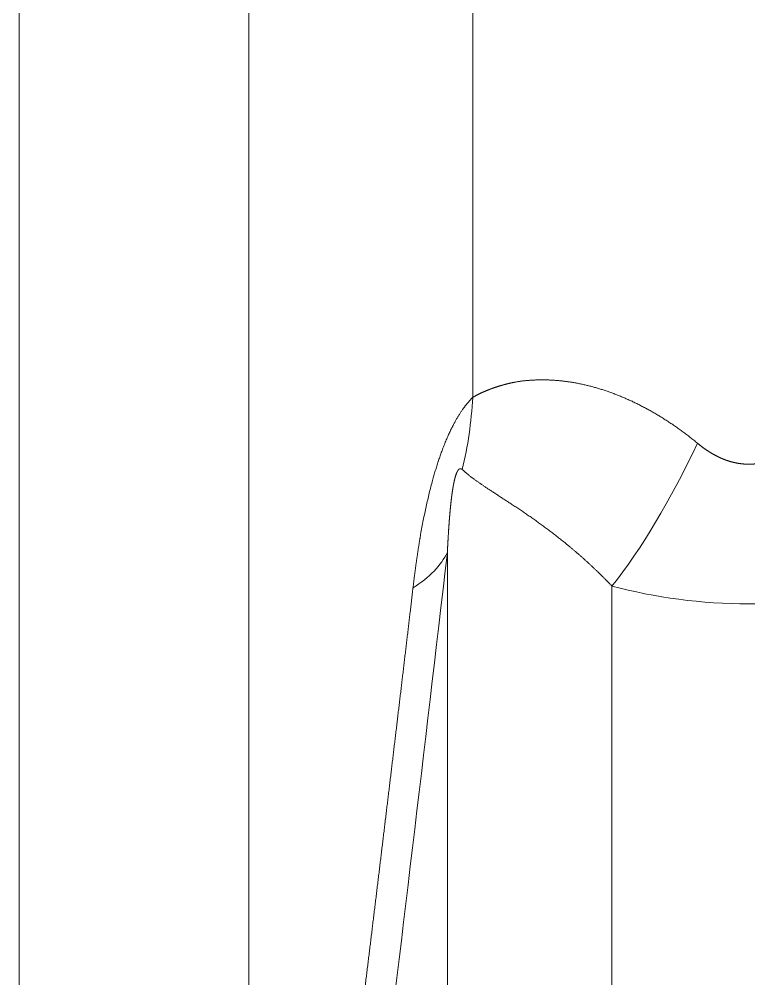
# Model space of a CAD drawing. Header units: millimetres. Extents: x 4664 to 8864, y -38 to 2932.
# Drawn here: x 7936.825 to 7940.621, y 2252.631 to 2257.621 of the extents above; entities that cross this region are included whole.
import ezdxf

# ---------------------------------------------------------------- set-up
doc = ezdxf.new("R2010")
doc.units = ezdxf.units.MM

msp = doc.modelspace()

# ---------------------------------------------------------------- linework, layer by layer
at = {"lineweight": 5}
for p, q in [((7939.1846, 2255.6545), (7939.1846, 2274.0569)), ((7936.8248, 2249.8159), (7936.8248, 2271.1336)), ((7938.0194, 2270.7219), (7938.0194, 2250.2029)), ((7939.0527, 2254.8477), (7939.0527, 2245.5949)), ((7939.9087, 2242.1671), (7939.9087, 2254.6732))]:
    msp.add_line(p, q, dxfattribs=at)
for centre, major_axis, ratio, start_param, end_param in [((7936.7954, 2256.2373), (-1.8427, 1.851), 0.824618, 3.613177, 3.779194), ((7939.9087, 2256.8128), (0.6646, 2.5259), 0.341532, 3.797997, 4.218892), ((7930.4432, 2233.0242), (8.8397, 54.288), 0.099808, 5.019621, 5.142275), ((7936.4846, 2255.2376), (-2.5944, 0.3015), 0.315798, 2.776367, 3.031203)]:
    msp.add_ellipse(centre, major_axis=major_axis, ratio=ratio, start_param=start_param, end_param=end_param, dxfattribs=at)
for points, knots in [([(7939.1846, 2255.6545), (7939.1855, 2255.655), (7939.1871, 2255.6559), (7939.1896, 2255.6574), (7939.1921, 2255.6588), (7939.1946, 2255.6602), (7939.1971, 2255.6615), (7939.1996, 2255.6629), (7939.2021, 2255.6642), (7939.2046, 2255.6655), (7939.2071, 2255.6669), (7939.2097, 2255.6681), (7939.2122, 2255.6694), (7939.2147, 2255.6707), (7939.2172, 2255.6719), (7939.2197, 2255.6732), (7939.2223, 2255.6744), (7939.2248, 2255.6756), (7939.2273, 2255.6768), (7939.2298, 2255.678), (7939.2323, 2255.6791), (7939.2348, 2255.6803), (7939.2373, 2255.6814), (7939.2398, 2255.6825), (7939.2423, 2255.6836), (7939.2448, 2255.6847), (7939.2473, 2255.6858), (7939.2498, 2255.6868), (7939.2523, 2255.6879), (7939.2548, 2255.6889), (7939.2572, 2255.6899), (7939.2597, 2255.6909), (7939.2622, 2255.6919), (7939.2646, 2255.6929), (7939.2671, 2255.6939), (7939.2695, 2255.6948), (7939.2719, 2255.6958), (7939.2743, 2255.6967), (7939.2767, 2255.6976), (7939.2791, 2255.6985), (7939.2815, 2255.6994), (7939.2839, 2255.7003), (7939.2863, 2255.7011), (7939.2887, 2255.702), (7939.291, 2255.7028), (7939.2933, 2255.7036), (7939.2957, 2255.7045), (7939.298, 2255.7052), (7939.3003, 2255.706), (7939.3026, 2255.7068), (7939.3049, 2255.7076), (7939.3071, 2255.7083), (7939.3094, 2255.7091), (7939.3116, 2255.7098), (7939.3138, 2255.7105), (7939.3161, 2255.7112), (7939.3183, 2255.7119), (7939.3204, 2255.7126), (7939.3226, 2255.7133), (7939.3248, 2255.7139), (7939.3269, 2255.7146), (7939.329, 2255.7152), (7939.3311, 2255.7158), (7939.3332, 2255.7164), (7939.3353, 2255.717), (7939.3374, 2255.7176), (7939.3394, 2255.7182), (7939.3414, 2255.7188), (7939.3435, 2255.7194), (7939.3454, 2255.7199), (7939.3474, 2255.7205), (7939.3494, 2255.721), (7939.3513, 2255.7215), (7939.3532, 2255.722), (7939.3551, 2255.7225), (7939.357, 2255.723), (7939.3589, 2255.7235), (7939.3607, 2255.724), (7939.3626, 2255.7244), (7939.3644, 2255.7249), (7939.3662, 2255.7253), (7939.3679, 2255.7258), (7939.3697, 2255.7262), (7939.3714, 2255.7266), (7939.3731, 2255.727), (7939.3748, 2255.7274), (7939.3765, 2255.7278), (7939.3781, 2255.7282), (7939.3797, 2255.7285), (7939.3813, 2255.7289), (7939.3829, 2255.7292), (7939.3845, 2255.7296), (7939.386, 2255.7299), (7939.3875, 2255.7302), (7939.389, 2255.7306), (7939.3905, 2255.7309), (7939.3919, 2255.7312), (7939.3934, 2255.7315), (7939.3948, 2255.7317), (7939.3961, 2255.732), (7939.3975, 2255.7323), (7939.3988, 2255.7325), (7939.4001, 2255.7328), (7939.4014, 2255.733), (7939.4027, 2255.7333), (7939.4039, 2255.7335), (7939.4052, 2255.7337), (7939.4063, 2255.7339), (7939.4098, 2255.7345), (7939.4156, 2255.7355), (7939.4238, 2255.7368), (7939.432, 2255.738), (7939.4402, 2255.7391), (7939.4485, 2255.7401), (7939.4568, 2255.741), (7939.4651, 2255.7418), (7939.4735, 2255.7426), (7939.4819, 2255.7433), (7939.4903, 2255.7438), (7939.4988, 2255.7443), (7939.5072, 2255.7448), (7939.5157, 2255.7451), (7939.5242, 2255.7454), (7939.5328, 2255.7455), (7939.5413, 2255.7456), (7939.5499, 2255.7456), (7939.5585, 2255.7455), (7939.5671, 2255.7454), (7939.5757, 2255.7451), (7939.5844, 2255.7448), (7939.593, 2255.7444), (7939.6017, 2255.7439), (7939.6103, 2255.7434), (7939.619, 2255.7427), (7939.6277, 2255.742), (7939.6363, 2255.7412), (7939.645, 2255.7403), (7939.6537, 2255.7394), (7939.6624, 2255.7383), (7939.671, 2255.7372), (7939.6797, 2255.736), (7939.6884, 2255.7347), (7939.6971, 2255.7334), (7939.7061, 2255.7319), (7939.7155, 2255.7303), (7939.7253, 2255.7285), (7939.735, 2255.7266), (7939.7449, 2255.7246), (7939.7547, 2255.7225), (7939.7645, 2255.7203), (7939.7744, 2255.7181), (7939.7843, 2255.7157), (7939.7942, 2255.7132), (7939.8041, 2255.7106), (7939.814, 2255.7079), (7939.8239, 2255.7051), (7939.8338, 2255.7022), (7939.8438, 2255.6993), (7939.8537, 2255.6962), (7939.8637, 2255.693), (7939.8737, 2255.6897), (7939.8837, 2255.6864), (7939.8936, 2255.6829), (7939.9036, 2255.6794), (7939.9136, 2255.6757), (7939.9236, 2255.6719), (7939.9336, 2255.6681), (7939.9436, 2255.6642), (7939.9536, 2255.6601), (7939.9636, 2255.656), (7939.9736, 2255.6518), (7939.9835, 2255.6474), (7939.9935, 2255.643), (7940.0035, 2255.6385), (7940.0135, 2255.6339), (7940.0234, 2255.6292), (7940.0334, 2255.6244), (7940.0433, 2255.6195), (7940.0533, 2255.6146), (7940.0632, 2255.6095), (7940.0731, 2255.6043), (7940.083, 2255.5991), (7940.0929, 2255.5937), (7940.1028, 2255.5883), (7940.1127, 2255.5828), (7940.1226, 2255.5772), (7940.1324, 2255.5715), (7940.1423, 2255.5657), (7940.1521, 2255.5598), (7940.1619, 2255.5538), (7940.1717, 2255.5478), (7940.1814, 2255.5416), (7940.1912, 2255.5354), (7940.2009, 2255.5291), (7940.2106, 2255.5227), (7940.2203, 2255.5162), (7940.23, 2255.5096), (7940.2396, 2255.5029), (7940.2493, 2255.4962), (7940.2589, 2255.4894), (7940.2685, 2255.4824), (7940.278, 2255.4754), (7940.2876, 2255.4683), (7940.2971, 2255.4611), (7940.3066, 2255.4539), (7940.316, 2255.4465), (7940.3255, 2255.4391), (7940.3349, 2255.4316), (7940.3443, 2255.424), (7940.3505, 2255.4189), (7940.3536, 2255.4163)], [0, 0, 0, 0, 0.003572, 0.007121, 0.010646, 0.014148, 0.017627, 0.021082, 0.024514, 0.027923, 0.031308, 0.03467, 0.038008, 0.041323, 0.044615, 0.047883, 0.051128, 0.054349, 0.057548, 0.060722, 0.063874, 0.067002, 0.070106, 0.073187, 0.076245, 0.07928, 0.082291, 0.085278, 0.088243, 0.091184, 0.094101, 0.096995, 0.099866, 0.102713, 0.105537, 0.108338, 0.111115, 0.113869, 0.116599, 0.119307, 0.12199, 0.12465, 0.127287, 0.129901, 0.132491, 0.135058, 0.137601, 0.140121, 0.142618, 0.145091, 0.147541, 0.149967, 0.15237, 0.15475, 0.157106, 0.159439, 0.161748, 0.164034, 0.166297, 0.168536, 0.170752, 0.172945, 0.175114, 0.177259, 0.179382, 0.181481, 0.183556, 0.185608, 0.187637, 0.189643, 0.191625, 0.193583, 0.195518, 0.19743, 0.199319, 0.201184, 0.203025, 0.204844, 0.206639, 0.20841, 0.210158, 0.211883, 0.213584, 0.215262, 0.216917, 0.218548, 0.220156, 0.22174, 0.223301, 0.224839, 0.226353, 0.227844, 0.229312, 0.230756, 0.232177, 0.233574, 0.234948, 0.236299, 0.237626, 0.23893, 0.24021, 0.241467, 0.242701, 0.243911, 0.245098, 0.246262, 0.247402, 0.248519, 0.249613, 0.257163, 0.264688, 0.272187, 0.279661, 0.28711, 0.294533, 0.301932, 0.309306, 0.316655, 0.32398, 0.33128, 0.338555, 0.345806, 0.353033, 0.360236, 0.367414, 0.374569, 0.3817, 0.388807, 0.39589, 0.40295, 0.409987, 0.417, 0.423991, 0.430958, 0.437902, 0.444823, 0.451722, 0.458598, 0.465452, 0.472284, 0.479093, 0.48588, 0.492645, 0.499389, 0.506956, 0.51452, 0.522081, 0.529639, 0.537195, 0.544747, 0.552297, 0.559845, 0.56739, 0.574934, 0.582476, 0.590016, 0.597555, 0.605093, 0.61263, 0.620166, 0.627702, 0.635237, 0.642772, 0.650306, 0.657841, 0.665376, 0.672912, 0.680448, 0.687985, 0.695524, 0.703063, 0.710604, 0.718146, 0.725691, 0.733237, 0.740785, 0.748336, 0.755889, 0.763445, 0.771004, 0.778566, 0.786131, 0.793699, 0.801271, 0.808847, 0.816427, 0.824011, 0.8316, 0.839192, 0.84679, 0.854393, 0.862, 0.869613, 0.877231, 0.884855, 0.892484, 0.90012, 0.907761, 0.915409, 0.923063, 0.930724, 0.938392, 0.946067, 0.953749, 0.961438, 0.969135, 0.976839, 0.984551, 0.992272, 1, 1, 1, 1]), ([(7938.8738, 2254.6634), (7938.8741, 2254.6659), (7938.8747, 2254.6711), (7938.8757, 2254.6787), (7938.8766, 2254.6864), (7938.8775, 2254.694), (7938.8784, 2254.7015), (7938.8794, 2254.7091), (7938.8803, 2254.7165), (7938.8812, 2254.724), (7938.8822, 2254.7314), (7938.8831, 2254.7388), (7938.8841, 2254.7461), (7938.8851, 2254.7534), (7938.886, 2254.7606), (7938.887, 2254.7678), (7938.888, 2254.775), (7938.8889, 2254.7822), (7938.8899, 2254.7892), (7938.8909, 2254.7963), (7938.8919, 2254.8033), (7938.8929, 2254.8103), (7938.8939, 2254.8172), (7938.8949, 2254.8241), (7938.8959, 2254.831), (7938.8969, 2254.8378), (7938.8979, 2254.8446), (7938.8989, 2254.8514), (7938.9, 2254.8581), (7938.901, 2254.8647), (7938.902, 2254.8714), (7938.9031, 2254.878), (7938.9041, 2254.8845), (7938.9051, 2254.891), (7938.9062, 2254.8975), (7938.9072, 2254.9039), (7938.9083, 2254.9103), (7938.9094, 2254.9167), (7938.9104, 2254.923), (7938.9115, 2254.9293), (7938.9126, 2254.9355), (7938.9155, 2254.9522), (7938.9203, 2254.979), (7938.9273, 2255.0158), (7938.9347, 2255.0519), (7938.9423, 2255.0874), (7938.9501, 2255.1222), (7938.9583, 2255.1564), (7938.9668, 2255.1898), (7938.9738, 2255.2161), (7938.9791, 2255.2355), (7938.9827, 2255.2481), (7938.9863, 2255.2606), (7938.99, 2255.2729), (7938.9937, 2255.2851), (7938.9975, 2255.2972), (7939.0013, 2255.3092), (7939.0052, 2255.321), (7939.0091, 2255.3327), (7939.013, 2255.3443), (7939.017, 2255.3557), (7939.0211, 2255.367), (7939.0269, 2255.383), (7939.0347, 2255.4032), (7939.0444, 2255.4273), (7939.0543, 2255.4504), (7939.0643, 2255.4725), (7939.0745, 2255.4937), (7939.084, 2255.5121), (7939.0928, 2255.5283), (7939.1008, 2255.5423), (7939.1089, 2255.5559), (7939.1172, 2255.5691), (7939.1256, 2255.5819), (7939.1322, 2255.5914), (7939.137, 2255.5981), (7939.14, 2255.6021), (7939.1429, 2255.606), (7939.1458, 2255.6099), (7939.1488, 2255.6137), (7939.1517, 2255.6175), (7939.1547, 2255.6211), (7939.1576, 2255.6248), (7939.1606, 2255.6283), (7939.1636, 2255.6318), (7939.1666, 2255.6352), (7939.1696, 2255.6386), (7939.1726, 2255.6419), (7939.1756, 2255.6452), (7939.1786, 2255.6484), (7939.1816, 2255.6515), (7939.1836, 2255.6535), (7939.1846, 2255.6545)], [0, 0, 0, 0, 0.007039, 0.014036, 0.020994, 0.02791, 0.034786, 0.041621, 0.048416, 0.055171, 0.061885, 0.068559, 0.075193, 0.081787, 0.088341, 0.094855, 0.101329, 0.107763, 0.114158, 0.120513, 0.126829, 0.133105, 0.139342, 0.145539, 0.151698, 0.157817, 0.163898, 0.169939, 0.175942, 0.181906, 0.187832, 0.193719, 0.199568, 0.205378, 0.211151, 0.216885, 0.222582, 0.228241, 0.233862, 0.239445, 0.244991, 0.2505, 0.283712, 0.316253, 0.348158, 0.379458, 0.410191, 0.440394, 0.470107, 0.499371, 0.51079, 0.52213, 0.533396, 0.544591, 0.555719, 0.566785, 0.577792, 0.588745, 0.599647, 0.610503, 0.621316, 0.632093, 0.642836, 0.667278, 0.691354, 0.715127, 0.73866, 0.762018, 0.78527, 0.802709, 0.820267, 0.837968, 0.855837, 0.873901, 0.892181, 0.898407, 0.904643, 0.910891, 0.91715, 0.923422, 0.929708, 0.936008, 0.942324, 0.948657, 0.955006, 0.961373, 0.967759, 0.974165, 0.980591, 0.987038, 0.993508, 1, 1, 1, 1]), ([(7940.3536, 2255.4163), (7940.3546, 2255.4155), (7940.3565, 2255.414), (7940.3594, 2255.4116), (7940.3623, 2255.4093), (7940.3652, 2255.407), (7940.368, 2255.4048), (7940.3709, 2255.4025), (7940.3738, 2255.4003), (7940.3767, 2255.3981), (7940.3796, 2255.396), (7940.3825, 2255.3938), (7940.3854, 2255.3917), (7940.3882, 2255.3897), (7940.3911, 2255.3876), (7940.394, 2255.3856), (7940.3969, 2255.3836), (7940.3998, 2255.3816), (7940.4027, 2255.3796), (7940.4056, 2255.3777), (7940.4085, 2255.3758), (7940.4114, 2255.3739), (7940.4143, 2255.3721), (7940.4172, 2255.3703), (7940.4201, 2255.3685), (7940.423, 2255.3667), (7940.4259, 2255.365), (7940.4288, 2255.3632), (7940.4317, 2255.3615), (7940.4346, 2255.3599), (7940.4375, 2255.3582), (7940.4404, 2255.3566), (7940.4433, 2255.355), (7940.4462, 2255.3535), (7940.4491, 2255.3519), (7940.452, 2255.3504), (7940.4549, 2255.3489), (7940.4578, 2255.3475), (7940.4607, 2255.346), (7940.4636, 2255.3446), (7940.4665, 2255.3432), (7940.4694, 2255.3419), (7940.4723, 2255.3405), (7940.4752, 2255.3392), (7940.4782, 2255.338), (7940.4811, 2255.3367), (7940.484, 2255.3355), (7940.4869, 2255.3343), (7940.4898, 2255.3331), (7940.4927, 2255.3319), (7940.4956, 2255.3308), (7940.4985, 2255.3297), (7940.5015, 2255.3286), (7940.5044, 2255.3276), (7940.5073, 2255.3266), (7940.5102, 2255.3256), (7940.5131, 2255.3246), (7940.516, 2255.3237), (7940.5189, 2255.3227), (7940.5219, 2255.3219), (7940.5248, 2255.321), (7940.5277, 2255.3201), (7940.5306, 2255.3193), (7940.5335, 2255.3185), (7940.5364, 2255.3178), (7940.5394, 2255.317), (7940.5423, 2255.3163), (7940.5452, 2255.3156), (7940.5481, 2255.315), (7940.551, 2255.3144), (7940.554, 2255.3137), (7940.5569, 2255.3132), (7940.5598, 2255.3126), (7940.5627, 2255.3121), (7940.5656, 2255.3116), (7940.5686, 2255.3111), (7940.5715, 2255.3106), (7940.5744, 2255.3102), (7940.5773, 2255.3098), (7940.5802, 2255.3094), (7940.5832, 2255.3091), (7940.5861, 2255.3088), (7940.589, 2255.3085), (7940.5919, 2255.3082), (7940.5948, 2255.3079), (7940.5978, 2255.3077), (7940.6007, 2255.3075), (7940.6036, 2255.3074), (7940.6065, 2255.3072), (7940.6095, 2255.3071), (7940.6124, 2255.307), (7940.6153, 2255.3069), (7940.6182, 2255.3069), (7940.6211, 2255.3069), (7940.6241, 2255.3069), (7940.627, 2255.3069), (7940.6299, 2255.307), (7940.6328, 2255.3071), (7940.6358, 2255.3072), (7940.6387, 2255.3074), (7940.6416, 2255.3075), (7940.6445, 2255.3077), (7940.6474, 2255.3079), (7940.6504, 2255.3082), (7940.6533, 2255.3085), (7940.6562, 2255.3088), (7940.6591, 2255.3091), (7940.662, 2255.3094), (7940.665, 2255.3098), (7940.6679, 2255.3102), (7940.6708, 2255.3106), (7940.6737, 2255.3111), (7940.6767, 2255.3116), (7940.6796, 2255.3121), (7940.6825, 2255.3126), (7940.6854, 2255.3132), (7940.6883, 2255.3137), (7940.6913, 2255.3144), (7940.6942, 2255.315), (7940.6971, 2255.3156), (7940.7, 2255.3163), (7940.7029, 2255.317), (7940.7058, 2255.3178), (7940.7088, 2255.3185), (7940.7117, 2255.3193), (7940.7146, 2255.3201), (7940.7175, 2255.321), (7940.7204, 2255.3219), (7940.7233, 2255.3227), (7940.7263, 2255.3237), (7940.7292, 2255.3246), (7940.7321, 2255.3256), (7940.735, 2255.3266), (7940.7379, 2255.3276), (7940.7408, 2255.3286), (7940.7437, 2255.3297), (7940.7467, 2255.3308), (7940.7496, 2255.3319), (7940.7525, 2255.3331), (7940.7554, 2255.3343), (7940.7583, 2255.3355), (7940.7612, 2255.3367), (7940.7641, 2255.338), (7940.767, 2255.3392), (7940.7699, 2255.3405), (7940.7729, 2255.3419), (7940.7758, 2255.3432), (7940.7787, 2255.3446), (7940.7816, 2255.346), (7940.7845, 2255.3475), (7940.7874, 2255.3489), (7940.7903, 2255.3504), (7940.7932, 2255.3519), (7940.7961, 2255.3535), (7940.799, 2255.355), (7940.8019, 2255.3566), (7940.8048, 2255.3582), (7940.8077, 2255.3599), (7940.8106, 2255.3615), (7940.8135, 2255.3632), (7940.8164, 2255.365), (7940.8193, 2255.3667), (7940.8222, 2255.3685), (7940.8251, 2255.3703), (7940.828, 2255.3721), (7940.8309, 2255.3739), (7940.8338, 2255.3758), (7940.8367, 2255.3777), (7940.8396, 2255.3796), (7940.8425, 2255.3816), (7940.8454, 2255.3836), (7940.8483, 2255.3856), (7940.8512, 2255.3876), (7940.854, 2255.3897), (7940.8569, 2255.3917), (7940.8598, 2255.3938), (7940.8627, 2255.396), (7940.8656, 2255.3981), (7940.8685, 2255.4003), (7940.8714, 2255.4025), (7940.8743, 2255.4048), (7940.8771, 2255.407), (7940.88, 2255.4093), (7940.8829, 2255.4116), (7940.8858, 2255.414), (7940.8877, 2255.4155), (7940.8887, 2255.4163)], [0, 0, 0, 0, 0.006816, 0.013593, 0.02033, 0.027027, 0.033686, 0.040306, 0.046887, 0.053429, 0.059934, 0.0664, 0.072829, 0.07922, 0.085574, 0.09189, 0.09817, 0.104414, 0.110621, 0.116793, 0.122928, 0.129029, 0.135094, 0.141124, 0.14712, 0.153081, 0.159009, 0.164903, 0.170763, 0.176591, 0.182385, 0.188148, 0.193878, 0.199577, 0.205244, 0.210881, 0.216486, 0.222062, 0.227607, 0.233123, 0.23861, 0.244068, 0.249498, 0.2549, 0.260274, 0.265621, 0.270941, 0.276235, 0.281503, 0.286746, 0.291964, 0.297157, 0.302326, 0.307472, 0.312594, 0.317694, 0.322771, 0.327827, 0.332862, 0.337876, 0.34287, 0.347844, 0.352799, 0.357735, 0.362653, 0.367554, 0.372438, 0.377305, 0.382156, 0.386992, 0.391814, 0.396621, 0.401414, 0.406195, 0.410963, 0.415719, 0.420464, 0.425198, 0.429922, 0.434637, 0.439343, 0.44404, 0.448731, 0.453414, 0.45809, 0.462761, 0.467427, 0.472089, 0.476747, 0.481401, 0.486053, 0.490703, 0.495352, 0.5, 0.504648, 0.509297, 0.513947, 0.518599, 0.523253, 0.527911, 0.532573, 0.537239, 0.54191, 0.546586, 0.551269, 0.55596, 0.560657, 0.565363, 0.570078, 0.574802, 0.579536, 0.584281, 0.589037, 0.593805, 0.598586, 0.603379, 0.608186, 0.613008, 0.617844, 0.622695, 0.627562, 0.632446, 0.637347, 0.642265, 0.647201, 0.652156, 0.65713, 0.662124, 0.667138, 0.672173, 0.677229, 0.682306, 0.687406, 0.692528, 0.697674, 0.702843, 0.708036, 0.713254, 0.718497, 0.723765, 0.729059, 0.734379, 0.739726, 0.7451, 0.750502, 0.755932, 0.76139, 0.766877, 0.772393, 0.777938, 0.783514, 0.789119, 0.794756, 0.800423, 0.806122, 0.811852, 0.817615, 0.823409, 0.829237, 0.835097, 0.840991, 0.846919, 0.85288, 0.858876, 0.864906, 0.870971, 0.877072, 0.883207, 0.889379, 0.895586, 0.90183, 0.90811, 0.914426, 0.92078, 0.927171, 0.9336, 0.940066, 0.946571, 0.953113, 0.959694, 0.966314, 0.972973, 0.97967, 0.986407, 0.993184, 1, 1, 1, 1]), ([(7939.1304, 2255.2787), (7939.1302, 2255.2788), (7939.1298, 2255.2792), (7939.1293, 2255.2796), (7939.1287, 2255.2801), (7939.1282, 2255.2805), (7939.1276, 2255.2809), (7939.1271, 2255.2812), (7939.1265, 2255.2816), (7939.126, 2255.2819), (7939.1254, 2255.2821), (7939.1249, 2255.2824), (7939.1243, 2255.2826), (7939.1238, 2255.2828), (7939.1233, 2255.283), (7939.1227, 2255.2831), (7939.1222, 2255.2832), (7939.1217, 2255.2833), (7939.1211, 2255.2833), (7939.1206, 2255.2833), (7939.1201, 2255.2833), (7939.1195, 2255.2833), (7939.119, 2255.2832), (7939.1185, 2255.2831), (7939.118, 2255.283), (7939.1174, 2255.2828), (7939.1169, 2255.2827), (7939.1164, 2255.2825), (7939.1159, 2255.2822), (7939.1154, 2255.282), (7939.1149, 2255.2817), (7939.1143, 2255.2813), (7939.1138, 2255.281), (7939.1133, 2255.2806), (7939.1128, 2255.2802), (7939.1123, 2255.2798), (7939.1118, 2255.2793), (7939.1113, 2255.2788), (7939.1108, 2255.2783), (7939.1103, 2255.2778), (7939.1098, 2255.2772), (7939.1093, 2255.2766), (7939.1088, 2255.2759), (7939.1083, 2255.2753), (7939.1078, 2255.2746), (7939.1073, 2255.2739), (7939.1069, 2255.2731), (7939.1064, 2255.2724), (7939.1059, 2255.2716), (7939.1054, 2255.2707), (7939.1049, 2255.2699), (7939.1044, 2255.269), (7939.104, 2255.2681), (7939.1035, 2255.2671), (7939.103, 2255.2662), (7939.1025, 2255.2652), (7939.1021, 2255.2641), (7939.1016, 2255.2631), (7939.1011, 2255.262), (7939.1006, 2255.2609), (7939.1002, 2255.2597), (7939.0997, 2255.2586), (7939.0992, 2255.2574), (7939.0988, 2255.2561), (7939.0983, 2255.2549), (7939.0979, 2255.2536), (7939.0974, 2255.2523), (7939.097, 2255.251), (7939.0965, 2255.2496), (7939.0961, 2255.2482), (7939.0956, 2255.2468), (7939.0952, 2255.2453), (7939.0947, 2255.2438), (7939.0943, 2255.2423), (7939.0938, 2255.2408), (7939.0934, 2255.2392), (7939.0929, 2255.2376), (7939.0925, 2255.236), (7939.0921, 2255.2344), (7939.0916, 2255.2327), (7939.0912, 2255.231), (7939.0908, 2255.2293), (7939.0903, 2255.2275), (7939.0899, 2255.2257), (7939.0895, 2255.2239), (7939.089, 2255.2221), (7939.0886, 2255.2202), (7939.0882, 2255.2183), (7939.0878, 2255.2164), (7939.0874, 2255.2144), (7939.0869, 2255.2124), (7939.0865, 2255.2104), (7939.0861, 2255.2084), (7939.0857, 2255.2063), (7939.0853, 2255.2042), (7939.0849, 2255.2021), (7939.0845, 2255.1999), (7939.0841, 2255.1977), (7939.0837, 2255.1955), (7939.0833, 2255.1933), (7939.0829, 2255.191), (7939.0825, 2255.1887), (7939.0821, 2255.1864), (7939.0817, 2255.184), (7939.0813, 2255.1817), (7939.0809, 2255.1793), (7939.0805, 2255.1768), (7939.0801, 2255.1744), (7939.0797, 2255.1719), (7939.0793, 2255.1693), (7939.0789, 2255.1668), (7939.0786, 2255.1642), (7939.0782, 2255.1616), (7939.0778, 2255.159), (7939.0774, 2255.1563), (7939.0771, 2255.1536), (7939.0767, 2255.1509), (7939.0763, 2255.1482), (7939.0759, 2255.1454), (7939.0756, 2255.1426), (7939.0752, 2255.1398), (7939.0748, 2255.1369), (7939.0745, 2255.134), (7939.0741, 2255.1311), (7939.0738, 2255.1282), (7939.0734, 2255.1252), (7939.073, 2255.1222), (7939.0727, 2255.1192), (7939.0723, 2255.1161), (7939.072, 2255.1131), (7939.0716, 2255.1099), (7939.0713, 2255.1068), (7939.0709, 2255.1036), (7939.0706, 2255.1004), (7939.0702, 2255.0972), (7939.0699, 2255.094), (7939.0696, 2255.0907), (7939.0692, 2255.0874), (7939.0689, 2255.0841), (7939.0686, 2255.0807), (7939.0682, 2255.0773), (7939.0679, 2255.0739), (7939.0676, 2255.0704), (7939.0672, 2255.067), (7939.0669, 2255.0635), (7939.0666, 2255.0599), (7939.0663, 2255.0564), (7939.066, 2255.0528), (7939.0656, 2255.0492), (7939.0653, 2255.0455), (7939.065, 2255.0418), (7939.0647, 2255.0381), (7939.0644, 2255.0344), (7939.0641, 2255.0307), (7939.0638, 2255.0269), (7939.0635, 2255.0231), (7939.0631, 2255.0192), (7939.0628, 2255.0154), (7939.0625, 2255.0115), (7939.0622, 2255.0075), (7939.0619, 2255.0036), (7939.0617, 2254.9996), (7939.0614, 2254.9956), (7939.0611, 2254.9916), (7939.0608, 2254.9875), (7939.0605, 2254.9834), (7939.0602, 2254.9793), (7939.0599, 2254.9752), (7939.0596, 2254.971), (7939.0594, 2254.9668), (7939.0591, 2254.9625), (7939.0588, 2254.9583), (7939.0585, 2254.954), (7939.0582, 2254.9497), (7939.058, 2254.9453), (7939.0577, 2254.941), (7939.0574, 2254.9366), (7939.0572, 2254.9321), (7939.0569, 2254.9277), (7939.0566, 2254.9232), (7939.0564, 2254.9187), (7939.0561, 2254.9141), (7939.0559, 2254.9096), (7939.0556, 2254.905), (7939.0553, 2254.9004), (7939.0551, 2254.8957), (7939.0548, 2254.891), (7939.0546, 2254.8863), (7939.0543, 2254.8816), (7939.0541, 2254.8768), (7939.0539, 2254.872), (7939.0536, 2254.8672), (7939.0534, 2254.8624), (7939.0531, 2254.8575), (7939.0529, 2254.8526), (7939.0527, 2254.8493), (7939.0527, 2254.8477)], [0, 0, 0, 0, 0.004382, 0.008697, 0.012944, 0.017124, 0.021237, 0.025284, 0.029264, 0.033178, 0.037027, 0.040811, 0.044531, 0.048186, 0.051777, 0.055305, 0.058771, 0.062174, 0.065516, 0.068797, 0.072018, 0.075179, 0.078281, 0.081325, 0.084312, 0.087243, 0.090118, 0.092939, 0.095707, 0.098422, 0.101085, 0.103699, 0.106265, 0.108782, 0.111255, 0.113682, 0.116068, 0.118412, 0.120717, 0.122984, 0.125217, 0.127416, 0.129584, 0.131724, 0.133836, 0.135926, 0.137993, 0.140042, 0.142075, 0.144094, 0.146103, 0.148104, 0.150101, 0.152096, 0.154091, 0.156091, 0.158097, 0.160114, 0.162142, 0.164186, 0.166249, 0.168331, 0.170437, 0.172569, 0.174729, 0.176919, 0.179142, 0.1814, 0.183694, 0.186027, 0.188401, 0.190817, 0.193276, 0.195781, 0.198333, 0.200933, 0.203583, 0.206284, 0.209036, 0.211842, 0.214702, 0.217617, 0.220588, 0.223617, 0.226703, 0.229847, 0.233051, 0.236315, 0.23964, 0.243026, 0.246475, 0.249985, 0.253559, 0.257196, 0.260898, 0.264663, 0.268494, 0.27239, 0.276352, 0.28038, 0.284474, 0.288636, 0.292864, 0.29716, 0.301523, 0.305955, 0.310455, 0.315023, 0.31966, 0.324366, 0.329141, 0.333986, 0.338901, 0.343885, 0.348939, 0.354063, 0.359258, 0.364524, 0.36986, 0.375267, 0.380745, 0.386294, 0.391914, 0.397606, 0.403369, 0.409204, 0.41511, 0.421089, 0.427139, 0.433262, 0.439457, 0.445724, 0.452064, 0.458476, 0.46496, 0.471517, 0.478147, 0.48485, 0.491625, 0.498474, 0.505396, 0.51239, 0.519458, 0.526599, 0.533814, 0.541102, 0.548463, 0.555897, 0.563406, 0.570988, 0.578643, 0.586372, 0.594175, 0.602052, 0.610002, 0.618027, 0.626125, 0.634297, 0.642544, 0.650864, 0.659259, 0.667727, 0.67627, 0.684887, 0.693579, 0.702344, 0.711184, 0.720098, 0.729087, 0.73815, 0.747288, 0.7565, 0.765786, 0.775147, 0.784583, 0.794093, 0.803678, 0.813337, 0.823072, 0.83288, 0.842764, 0.852722, 0.862756, 0.872863, 0.883046, 0.893304, 0.903636, 0.914043, 0.924526, 0.935083, 0.945715, 0.956422, 0.967204, 0.978061, 0.988993, 1, 1, 1, 1]), ([(7939.9087, 2254.6732), (7939.9073, 2254.6747), (7939.9045, 2254.6777), (7939.9002, 2254.6822), (7939.8958, 2254.6867), (7939.8915, 2254.6912), (7939.887, 2254.6957), (7939.8826, 2254.7003), (7939.8781, 2254.7049), (7939.8735, 2254.7095), (7939.8689, 2254.7142), (7939.8642, 2254.7188), (7939.8595, 2254.7235), (7939.8548, 2254.7282), (7939.85, 2254.7329), (7939.8452, 2254.7376), (7939.8403, 2254.7424), (7939.8354, 2254.7472), (7939.8304, 2254.7519), (7939.8254, 2254.7568), (7939.8204, 2254.7616), (7939.8153, 2254.7664), (7939.8101, 2254.7712), (7939.8049, 2254.7761), (7939.7997, 2254.781), (7939.7944, 2254.7859), (7939.7891, 2254.7908), (7939.7838, 2254.7957), (7939.7784, 2254.8006), (7939.7729, 2254.8055), (7939.7675, 2254.8104), (7939.762, 2254.8154), (7939.7564, 2254.8203), (7939.7508, 2254.8253), (7939.7452, 2254.8302), (7939.7395, 2254.8352), (7939.7338, 2254.8402), (7939.728, 2254.8452), (7939.7222, 2254.8501), (7939.7164, 2254.8551), (7939.7106, 2254.8601), (7939.7047, 2254.8651), (7939.6987, 2254.8701), (7939.6928, 2254.875), (7939.6868, 2254.88), (7939.6807, 2254.885), (7939.6746, 2254.89), (7939.6634, 2254.8991), (7939.6471, 2254.9122), (7939.6258, 2254.929), (7939.6048, 2254.9454), (7939.5839, 2254.9613), (7939.5632, 2254.9767), (7939.5428, 2254.9918), (7939.5226, 2255.0064), (7939.5027, 2255.0205), (7939.483, 2255.0343), (7939.4636, 2255.0476), (7939.4473, 2255.0587), (7939.4341, 2255.0676), (7939.4237, 2255.0745), (7939.4135, 2255.0813), (7939.4035, 2255.0879), (7939.3937, 2255.0944), (7939.384, 2255.1007), (7939.3746, 2255.1069), (7939.3653, 2255.113), (7939.3562, 2255.119), (7939.3472, 2255.1248), (7939.3385, 2255.1305), (7939.3299, 2255.1361), (7939.3215, 2255.1416), (7939.3132, 2255.1469), (7939.3052, 2255.1522), (7939.2973, 2255.1574), (7939.2895, 2255.1625), (7939.282, 2255.1674), (7939.2745, 2255.1723), (7939.2673, 2255.1771), (7939.2602, 2255.1818), (7939.2533, 2255.1864), (7939.2465, 2255.191), (7939.2399, 2255.1954), (7939.2335, 2255.1998), (7939.2272, 2255.2041), (7939.221, 2255.2084), (7939.215, 2255.2125), (7939.2092, 2255.2166), (7939.2035, 2255.2207), (7939.1979, 2255.2247), (7939.1925, 2255.2286), (7939.1872, 2255.2325), (7939.1821, 2255.2363), (7939.1771, 2255.2401), (7939.1722, 2255.2438), (7939.1675, 2255.2474), (7939.1629, 2255.2511), (7939.1584, 2255.2546), (7939.154, 2255.2582), (7939.1498, 2255.2617), (7939.1457, 2255.2652), (7939.1417, 2255.2686), (7939.1378, 2255.272), (7939.134, 2255.2753), (7939.1316, 2255.2776), (7939.1304, 2255.2787)], [0, 0, 0, 0, 0.004445, 0.008933, 0.013466, 0.018044, 0.022665, 0.027331, 0.032041, 0.036796, 0.041594, 0.046437, 0.051325, 0.056256, 0.061232, 0.066252, 0.071316, 0.076425, 0.081577, 0.086775, 0.092016, 0.097302, 0.102632, 0.108006, 0.113424, 0.118887, 0.124394, 0.129946, 0.135541, 0.141181, 0.146865, 0.152594, 0.158367, 0.164184, 0.170045, 0.175951, 0.181901, 0.187895, 0.193934, 0.200016, 0.206144, 0.212315, 0.218531, 0.224791, 0.231095, 0.237444, 0.243837, 0.250274, 0.272984, 0.295693, 0.318401, 0.341107, 0.363812, 0.386516, 0.409217, 0.431918, 0.454617, 0.477315, 0.500011, 0.51271, 0.525327, 0.537864, 0.550318, 0.562691, 0.574983, 0.587193, 0.599322, 0.61137, 0.623336, 0.63522, 0.647023, 0.658745, 0.670386, 0.681945, 0.693423, 0.704819, 0.716134, 0.727368, 0.73852, 0.749592, 0.760582, 0.77149, 0.782318, 0.793064, 0.803729, 0.814313, 0.824815, 0.835237, 0.845577, 0.855836, 0.866014, 0.876111, 0.886127, 0.896062, 0.905916, 0.915688, 0.92538, 0.934991, 0.944521, 0.953969, 0.963337, 0.972624, 0.98183, 0.990956, 1, 1, 1, 1]), ([(7938.1519, 2248.8694), (7938.1534, 2248.8808), (7938.1564, 2248.9035), (7938.1609, 2248.9376), (7938.1654, 2248.9717), (7938.1698, 2249.0058), (7938.1743, 2249.0398), (7938.1787, 2249.0739), (7938.1832, 2249.1079), (7938.1876, 2249.1419), (7938.1921, 2249.1759), (7938.1965, 2249.2099), (7938.201, 2249.2439), (7938.2054, 2249.2778), (7938.2098, 2249.3118), (7938.2142, 2249.3457), (7938.2186, 2249.3796), (7938.223, 2249.4135), (7938.2275, 2249.4474), (7938.2319, 2249.4812), (7938.2362, 2249.5151), (7938.2406, 2249.5489), (7938.245, 2249.5827), (7938.2494, 2249.6165), (7938.2538, 2249.6503), (7938.2582, 2249.6841), (7938.2625, 2249.7179), (7938.2669, 2249.7516), (7938.2713, 2249.7853), (7938.2756, 2249.8191), (7938.28, 2249.8528), (7938.2843, 2249.8864), (7938.2886, 2249.9201), (7938.293, 2249.9538), (7938.2973, 2249.9874), (7938.3016, 2250.021), (7938.306, 2250.0546), (7938.3103, 2250.0882), (7938.3146, 2250.1218), (7938.3189, 2250.1554), (7938.3232, 2250.1889), (7938.3275, 2250.2224), (7938.3318, 2250.2559), (7938.3361, 2250.2894), (7938.3404, 2250.3229), (7938.3447, 2250.3564), (7938.349, 2250.3899), (7938.3532, 2250.4233), (7938.3575, 2250.4567), (7938.3618, 2250.4901), (7938.366, 2250.5235), (7938.3703, 2250.5569), (7938.3745, 2250.5902), (7938.3788, 2250.6236), (7938.383, 2250.6569), (7938.3873, 2250.6902), (7938.3915, 2250.7235), (7938.3957, 2250.7568), (7938.3999, 2250.7901), (7938.4042, 2250.8233), (7938.4084, 2250.8566), (7938.4126, 2250.8898), (7938.4168, 2250.923), (7938.421, 2250.9562), (7938.4252, 2250.9893), (7938.4294, 2251.0225), (7938.4336, 2251.0556), (7938.4377, 2251.0888), (7938.4419, 2251.1219), (7938.4461, 2251.155), (7938.4503, 2251.188), (7938.4544, 2251.2211), (7938.4586, 2251.2541), (7938.4627, 2251.2872), (7938.4669, 2251.3202), (7938.471, 2251.3532), (7938.4752, 2251.3861), (7938.4793, 2251.4191), (7938.4835, 2251.4521), (7938.4876, 2251.485), (7938.4917, 2251.5179), (7938.4958, 2251.5508), (7938.4999, 2251.5837), (7938.5041, 2251.6166), (7938.5082, 2251.6494), (7938.5123, 2251.6822), (7938.5164, 2251.7151), (7938.5204, 2251.7479), (7938.5245, 2251.7807), (7938.5286, 2251.8134), (7938.5327, 2251.8462), (7938.5368, 2251.8789), (7938.5408, 2251.9116), (7938.5449, 2251.9444), (7938.549, 2251.977), (7938.553, 2252.0097), (7938.5571, 2252.0424), (7938.5611, 2252.075), (7938.5652, 2252.1076), (7938.5692, 2252.1402), (7938.5732, 2252.1728), (7938.5773, 2252.2054), (7938.5813, 2252.238), (7938.5853, 2252.2705), (7938.5893, 2252.303), (7938.5933, 2252.3356), (7938.5973, 2252.368), (7938.6013, 2252.4005), (7938.6053, 2252.433), (7938.6093, 2252.4654), (7938.6133, 2252.4979), (7938.6173, 2252.5303), (7938.6213, 2252.5627), (7938.6252, 2252.595), (7938.6292, 2252.6274), (7938.6332, 2252.6597), (7938.6371, 2252.6921), (7938.6411, 2252.7244), (7938.6451, 2252.7567), (7938.649, 2252.789), (7938.6529, 2252.8212), (7938.6569, 2252.8535), (7938.6608, 2252.8857), (7938.6647, 2252.9179), (7938.6687, 2252.9501), (7938.6726, 2252.9823), (7938.6765, 2253.0144), (7938.6804, 2253.0466), (7938.6843, 2253.0787), (7938.6882, 2253.1108), (7938.6921, 2253.1429), (7938.696, 2253.175), (7938.6999, 2253.207), (7938.7038, 2253.2391), (7938.7077, 2253.2711), (7938.7115, 2253.3031), (7938.7154, 2253.3351), (7938.7193, 2253.3671), (7938.7231, 2253.399), (7938.727, 2253.431), (7938.7308, 2253.4629), (7938.7347, 2253.4948), (7938.7385, 2253.5267), (7938.7424, 2253.5586), (7938.7462, 2253.5904), (7938.75, 2253.6223), (7938.7538, 2253.6541), (7938.7577, 2253.6859), (7938.7615, 2253.7177), (7938.7653, 2253.7495), (7938.7691, 2253.7812), (7938.7729, 2253.813), (7938.7767, 2253.8447), (7938.7805, 2253.8764), (7938.7843, 2253.9081), (7938.7881, 2253.9397), (7938.7918, 2253.9714), (7938.7956, 2254.003), (7938.7994, 2254.0346), (7938.8031, 2254.0662), (7938.8069, 2254.0978), (7938.8107, 2254.1294), (7938.8144, 2254.1609), (7938.8182, 2254.1925), (7938.8219, 2254.224), (7938.8256, 2254.2555), (7938.8294, 2254.287), (7938.8331, 2254.3184), (7938.8368, 2254.3499), (7938.8406, 2254.3813), (7938.8443, 2254.4127), (7938.848, 2254.4441), (7938.8517, 2254.4755), (7938.8554, 2254.5068), (7938.8591, 2254.5382), (7938.8628, 2254.5695), (7938.8665, 2254.6008), (7938.8701, 2254.6321), (7938.8726, 2254.6529), (7938.8738, 2254.6634)], [0, 0, 0, 0, 0.00581, 0.011619, 0.017426, 0.023231, 0.029034, 0.034836, 0.040636, 0.046434, 0.05223, 0.058024, 0.063817, 0.069608, 0.075397, 0.081184, 0.08697, 0.092753, 0.098535, 0.104316, 0.110094, 0.11587, 0.121645, 0.127418, 0.133189, 0.138959, 0.144726, 0.150492, 0.156256, 0.162019, 0.167779, 0.173538, 0.179294, 0.185049, 0.190803, 0.196554, 0.202304, 0.208051, 0.213797, 0.219542, 0.225284, 0.231025, 0.236763, 0.2425, 0.248236, 0.253969, 0.2597, 0.26543, 0.271158, 0.276884, 0.282608, 0.288331, 0.294051, 0.29977, 0.305487, 0.311202, 0.316916, 0.322627, 0.328337, 0.334045, 0.339751, 0.345455, 0.351157, 0.356858, 0.362557, 0.368254, 0.373949, 0.379642, 0.385333, 0.391023, 0.396711, 0.402397, 0.408081, 0.413763, 0.419443, 0.425122, 0.430799, 0.436473, 0.442146, 0.447818, 0.453487, 0.459155, 0.46482, 0.470484, 0.476146, 0.481806, 0.487464, 0.493121, 0.498775, 0.504428, 0.510079, 0.515728, 0.521375, 0.52702, 0.532664, 0.538305, 0.543945, 0.549583, 0.555219, 0.560853, 0.566485, 0.572116, 0.577744, 0.583371, 0.588996, 0.594619, 0.60024, 0.605859, 0.611477, 0.617092, 0.622706, 0.628318, 0.633927, 0.639535, 0.645142, 0.650746, 0.656348, 0.661949, 0.667547, 0.673144, 0.678739, 0.684332, 0.689923, 0.695512, 0.7011, 0.706685, 0.712269, 0.717851, 0.72343, 0.729008, 0.734584, 0.740159, 0.745731, 0.751301, 0.75687, 0.762436, 0.768001, 0.773564, 0.779125, 0.784684, 0.790241, 0.795796, 0.80135, 0.806901, 0.812451, 0.817998, 0.823544, 0.829088, 0.83463, 0.84017, 0.845708, 0.851244, 0.856779, 0.862311, 0.867842, 0.87337, 0.878897, 0.884422, 0.889945, 0.895466, 0.900985, 0.906502, 0.912017, 0.91753, 0.923042, 0.928551, 0.934059, 0.939564, 0.945068, 0.95057, 0.95607, 0.961568, 0.967064, 0.972558, 0.97805, 0.983541, 0.989029, 0.994515, 1, 1, 1, 1]), ([(7941.3336, 2254.6732), (7941.1087, 2254.6141), (7940.8652, 2254.5804), (7940.3764, 2254.5805), (7940.1334, 2254.6141), (7939.9087, 2254.6732)], [0, 0, 0, 0, 0.5, 0.5, 1, 1, 1, 1])]:
    msp.add_open_spline(points, degree=3, knots=knots, dxfattribs=at)

doc.saveas('drawing.dxf')
